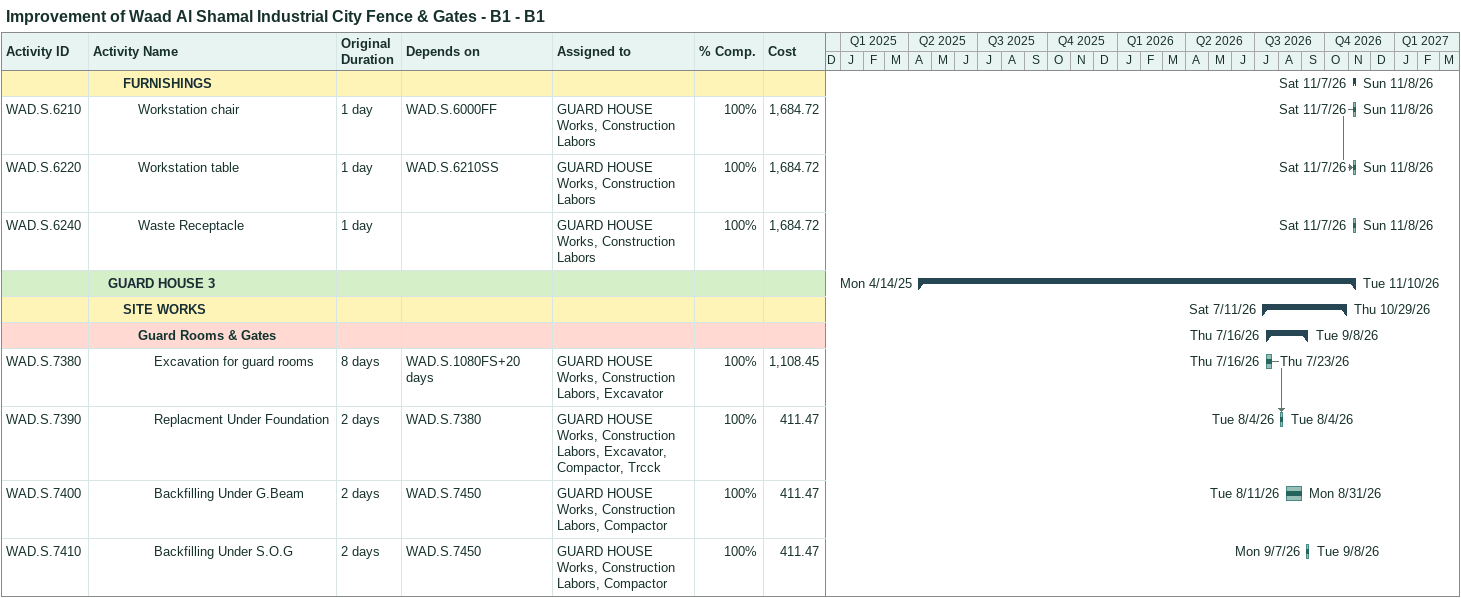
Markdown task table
Improvement of Waad Al Shamal Industrial City Fence & Gates - B1 - B1

| ID | Level | Task | Original duration | Start | Finish | Predecessors | Resources | % complete | Cost |
|---|---|---|---|---|---|---|---|---|---|
|  | 3 | **FURNISHINGS** |  | 2026-11-07 | 2026-11-08 |  |  |  |  |
| WAD.S.6210 | 4 | Workstation chair | 1d | 2026-11-07 | 2026-11-08 | WAD.S.6000FF | GUARD HOUSE Works, Construction Labors | 100 | 1684.72 |
| WAD.S.6220 | 4 | Workstation table | 1d | 2026-11-07 | 2026-11-08 | WAD.S.6210SS | GUARD HOUSE Works, Construction Labors | 100 | 1684.72 |
| WAD.S.6240 | 4 | Waste Receptacle | 1d | 2026-11-07 | 2026-11-08 |  | GUARD HOUSE Works, Construction Labors | 100 | 1684.72 |
|  | 2 | **GUARD HOUSE 3** |  | 2025-04-14 | 2026-11-10 |  |  |  |  |
|  | 3 | **SITE WORKS** |  | 2026-07-11 | 2026-10-29 |  |  |  |  |
|  | 4 | **Guard Rooms & Gates** |  | 2026-07-16 | 2026-09-08 |  |  |  |  |
| WAD.S.7380 | 5 | Excavation for guard rooms | 8d | 2026-07-16 | 2026-07-23 | WAD.S.1080FS+20d | GUARD HOUSE Works, Construction Labors, Excavator | 100 | 1108.45 |
| WAD.S.7390 | 5 | Replacment Under Foundation | 2d | 2026-08-04 | 2026-08-04 | WAD.S.7380 | GUARD HOUSE Works, Construction Labors, Excavator, Compactor, Trcck | 100 | 411.47 |
| WAD.S.7400 | 5 | Backfilling Under G.Beam | 2d | 2026-08-11 | 2026-08-31 | WAD.S.7450 | GUARD HOUSE Works, Construction Labors, Compactor | 100 | 411.47 |
| WAD.S.7410 | 5 | Backfilling Under S.O.G | 2d | 2026-09-07 | 2026-09-08 | WAD.S.7450 | GUARD HOUSE Works, Construction Labors, Compactor | 100 | 411.47 |
